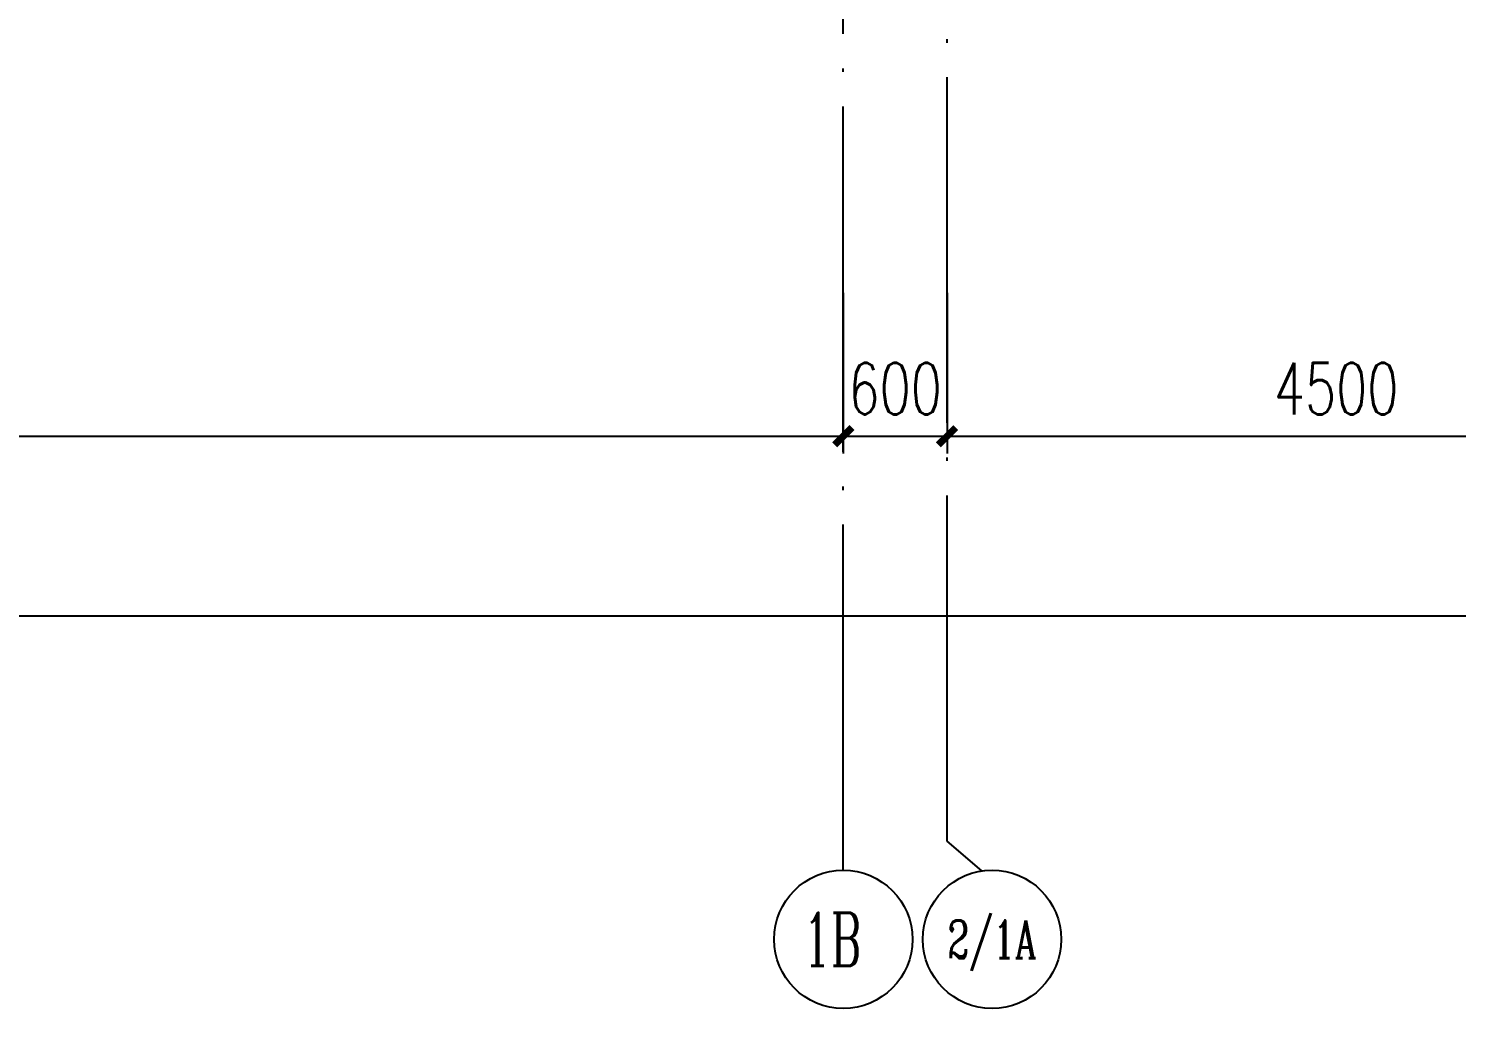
# Model space of a CAD drawing. Extents: x -4210259 to 293730, y -7499 to 868879.
# Drawn here: x -1739552 to -1731295, y 511142 to 516812 of the extents above; entities that cross this region are included whole.
import ezdxf
from ezdxf.enums import TextEntityAlignment as Align

# ---------------------------------------------------------------- set-up
doc = ezdxf.new("R2010")
doc.units = 0
doc.header["$LTSCALE"] = 1000
doc.header["$MEASUREMENT"] = 0
doc.linetypes.add('DOTE', pattern=[2.42, 2, -0.2, 0.02, -0.2])
doc.layers.get('Defpoints').update_dxf_attribs({"color": 210})
for name, color, linetype in [('A-AXIS-D', 1, 'Continuous'), ('A-AXIS-DOTE', 14, 'DOTE'), ('PUB_TEXT', 7, 'Continuous')]:
    doc.layers.add(name, color=color, linetype=linetype)
doc.styles.add('_TCH_AXIS', font='COMPLEX', dxfattribs={"bigfont": 'GBCBIG'})
doc.styles.add('_TCH_DIM_T3', font='SIMPLEX', dxfattribs={"width": 0.705882, "bigfont": 'GBCBIG'})
doc.dimstyles.new('_TCH_ARCH&&100', dxfattribs={"dimtxt": 297.5, "dimasz": 100, "dimexe": 100, "dimexo": 100, "dimgap": 126.25, "dimtad": 1, "dimdec": 0, "dimzin": 0, "dimdsep": 46, "dimtxsty": '_TCH_DIM_T3', "dimblk": 'ARCHTICK', "dimcen": 0.09, "dimclrt": 7, "dimazin": 2, "dimtfac": 1, "dimtdec": 0, "dimtix": 1, "dimtmove": 2, "dimatfit": 3, "dimfxl": 0, "dimtolj": 1, "dimtzin": 0, "dimarcsym": 0})

# ---------------------------------------------------------------- blocks, each defined once
blk = doc.blocks.new('_ArchTick')
at = {"color": 0, "linetype": 'ByBlock', "const_width": 0.4}
blk.add_lwpolyline([(-0.5, -0.5), (0.5, 0.5)], dxfattribs=at)
blk = doc.blocks.new('*D806')
at = {"layer": 'A-AXIS-D', "color": 0, "lineweight": -2}
for p, q in [((-1844940.4, 515282.8), (-1844940.4, 513313.4)), ((-1718440.4, 515282.8), (-1718440.4, 513313.4)), ((-1844940.4, 513413.4), (-1718440.4, 513413.4))]:
    blk.add_line(p, q, dxfattribs=at)
at = {"layer": 'Defpoints', "color": 0}
for p in [(-1844940.4, 515382.8), (-1718440.4, 515382.8), (-1718440.4, 513413.4)]:
    blk.add_point(p, dxfattribs=at)
at = {"layer": 'A-AXIS-D', "color": 0, "lineweight": -2, "xscale": 100, "yscale": 100, "zscale": 100, "rotation": 180}
blk.add_blockref('_ArchTick', (-1844940.4, 513413.4), dxfattribs=at)
at = {"layer": 'A-AXIS-D', "color": 0, "lineweight": -2, "xscale": 100, "yscale": 100, "zscale": 100}
blk.add_blockref('_ArchTick', (-1718440.4, 513413.4), dxfattribs=at)
at = {"layer": 'A-AXIS-D', "color": 7, "insert": (-1781690.4, 513688.4), "char_height": 297.5, "attachment_point": 5, "style": '_TCH_DIM_T3'}
blk.add_mtext('\\A1;126500', dxfattribs=at)
blk = doc.blocks.new('*D1164')
at = {"layer": 'A-AXIS-D', "color": 0, "lineweight": -2}
for p, q in [((-1751340.4, 515282.8), (-1751340.4, 514353.4)), ((-1734840.4, 515282.8), (-1734840.4, 514353.4)), ((-1751340.4, 514453.4), (-1734840.4, 514453.4))]:
    blk.add_line(p, q, dxfattribs=at)
at = {"layer": 'Defpoints', "color": 0}
for p in [(-1751340.4, 515382.8), (-1734840.4, 515382.8), (-1734840.4, 514453.4)]:
    blk.add_point(p, dxfattribs=at)
at = {"layer": 'A-AXIS-D', "color": 0, "lineweight": -2, "xscale": 100, "yscale": 100, "zscale": 100, "rotation": 180}
blk.add_blockref('_ArchTick', (-1751340.4, 514453.4), dxfattribs=at)
at = {"layer": 'A-AXIS-D', "color": 0, "lineweight": -2, "xscale": 100, "yscale": 100, "zscale": 100}
blk.add_blockref('_ArchTick', (-1734840.4, 514453.4), dxfattribs=at)
at = {"layer": 'A-AXIS-D', "color": 7, "insert": (-1743090.4, 514728.4), "char_height": 297.5, "attachment_point": 5, "style": '_TCH_DIM_T3'}
blk.add_mtext('\\A1;16500', dxfattribs=at)
blk = doc.blocks.new('*D1165')
at = {"layer": 'A-AXIS-D', "color": 0, "lineweight": -2}
for p, q in [((-1734840.4, 515282.8), (-1734840.4, 514353.4)), ((-1734240.4, 515282.8), (-1734240.4, 514353.4)), ((-1734840.4, 514453.4), (-1734240.4, 514453.4))]:
    blk.add_line(p, q, dxfattribs=at)
at = {"layer": 'Defpoints', "color": 0}
for p in [(-1734840.4, 515382.8), (-1734240.4, 515382.8), (-1734240.4, 514453.4)]:
    blk.add_point(p, dxfattribs=at)
at = {"layer": 'A-AXIS-D', "color": 0, "lineweight": -2, "xscale": 100, "yscale": 100, "zscale": 100, "rotation": 180}
blk.add_blockref('_ArchTick', (-1734840.4, 514453.4), dxfattribs=at)
at = {"layer": 'A-AXIS-D', "color": 0, "lineweight": -2, "xscale": 100, "yscale": 100, "zscale": 100}
blk.add_blockref('_ArchTick', (-1734240.4, 514453.4), dxfattribs=at)
at = {"layer": 'A-AXIS-D', "color": 7, "insert": (-1734540.4, 514728.4), "char_height": 297.5, "attachment_point": 5, "style": '_TCH_DIM_T3'}
blk.add_mtext('\\A1;600', dxfattribs=at)
blk = doc.blocks.new('*D1166')
at = {"layer": 'A-AXIS-D', "color": 0, "lineweight": -2}
for p, q in [((-1734240.4, 515282.8), (-1734240.4, 514353.4)), ((-1729740.4, 515282.8), (-1729740.4, 514353.4)), ((-1734240.4, 514453.4), (-1729740.4, 514453.4))]:
    blk.add_line(p, q, dxfattribs=at)
at = {"layer": 'Defpoints', "color": 0}
for p in [(-1734240.4, 515382.8), (-1729740.4, 515382.8), (-1729740.4, 514453.4)]:
    blk.add_point(p, dxfattribs=at)
at = {"layer": 'A-AXIS-D', "color": 0, "lineweight": -2, "xscale": 100, "yscale": 100, "zscale": 100, "rotation": 180}
blk.add_blockref('_ArchTick', (-1734240.4, 514453.4), dxfattribs=at)
at = {"layer": 'A-AXIS-D', "color": 0, "lineweight": -2, "xscale": 100, "yscale": 100, "zscale": 100}
blk.add_blockref('_ArchTick', (-1729740.4, 514453.4), dxfattribs=at)
at = {"layer": 'A-AXIS-D', "color": 7, "insert": (-1731990.4, 514728.4), "char_height": 297.5, "attachment_point": 5, "style": '_TCH_DIM_T3'}
blk.add_mtext('\\A1;4500', dxfattribs=at)

msp = doc.modelspace()

# ---------------------------------------------------------------- linework, layer by layer
at = {"layer": 'A-AXIS-D'}
for centre in [(-1734840.4, 511541.7), (-1733980.4, 511541.7)]:
    msp.add_circle(centre, 400, dxfattribs=at)
at = {"layer": 'A-AXIS-DOTE'}
for p, q in [((-1734840.4, 511941.7), (-1734840.4, 536222.8)), ((-1734240.4, 512110), (-1734240.4, 536222.8)), ((-1734039.6, 511937.3), (-1734240.4, 512110))]:
    msp.add_line(p, q, dxfattribs=at)

# ---------------------------------------------------------------- texts
at = {"layer": 'PUB_TEXT', "style": '_TCH_AXIS'}
msp.add_text('1B ', height=307.25, dxfattribs=at).set_placement((-1735074.5, 511388.1), (-1734606.3, 511388.1), align=Align.FIT)
at = {"layer": 'PUB_TEXT', "style": '_TCH_AXIS', "width": 0.65625}
msp.add_text('2/1A', height=219.77, dxfattribs=at).set_placement((-1734237.9, 511431.9), (-1733722.9, 511431.9), align=Align.FIT)

# ---------------------------------------------------------------- dimensions: what is measured, and where the dimension line sits
at = {"layer": 'A-AXIS-D'}
for base, p1, p2, picture, middle in [((-1718440.4, 513413.4), (-1844940.4, 515382.8), (-1718440.4, 515382.8), '*D806', (-1781690.4, 513688.4)), ((-1734840.4, 514453.4), (-1751340.4, 515382.8), (-1734840.4, 515382.8), '*D1164', (-1743090.4, 514728.4)), ((-1734240.4, 514453.4), (-1734840.4, 515382.8), (-1734240.4, 515382.8), '*D1165', (-1734540.4, 514728.4)), ((-1729740.4, 514453.4), (-1734240.4, 515382.8), (-1729740.4, 515382.8), '*D1166', (-1731990.4, 514728.4))]:
    dim = msp.add_linear_dim(base=base, p1=p1, p2=p2, angle=0, dimstyle='_TCH_ARCH&&100', override={"dimgap": 0}, dxfattribs=at)
    dim.commit()
    dim.dimension.update_dxf_attribs({"geometry": picture, "text_midpoint": middle, "dimtype": 129})

doc.saveas('drawing.dxf')
